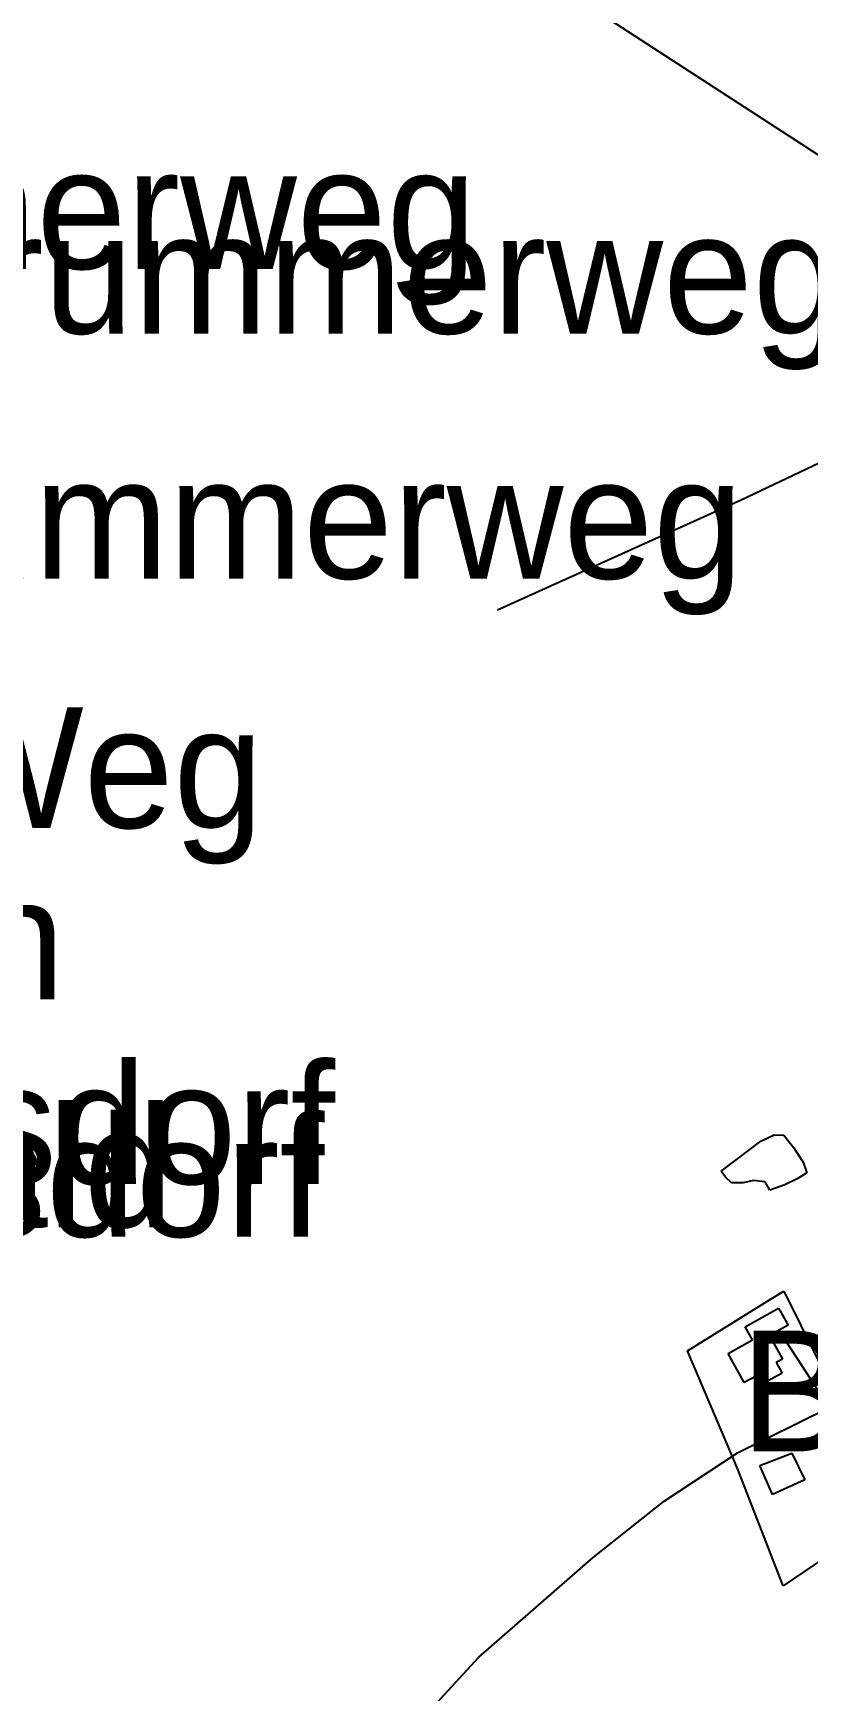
# Model space of a CAD drawing. Extents: x -3657 to 4700, y -7332 to 8131.
# Drawn here: x -2632 to -2353, y -3743 to -3147 of the extents above; entities that cross this region are included whole.
import ezdxf

# ---------------------------------------------------------------- set-up
doc = ezdxf.new("R2010")
doc.units = 0
for name, color, linetype in [('OSM_BUILDING_HOUSE', 9, 'CONTINUOUS'), ('OSM_BUILDING_YES', 9, 'CONTINUOUS'), ('OSM_HIGHWAY_SERVICE', 8, 'CONTINUOUS'), ('OSM_HIGHWAY_TRACK', 8, 'CONTINUOUS'), ('OSM_HIGHWAY_UNCLASSIFIED', 8, 'CONTINUOUS'), ('OSM_LABELS', 8, 'CONTINUOUS'), ('OSM_LANDUSE_RESIDENTIAL', 3, 'CONTINUOUS'), ('OSM_NATURAL_WATER', 4, 'CONTINUOUS')]:
    doc.layers.add(name, color=color, linetype=linetype)

msp = doc.modelspace()

# ---------------------------------------------------------------- linework, layer by layer
at = {"layer": 'OSM_BUILDING_HOUSE'}
for p, q in [((-2375.845189, -3612.306853), (-2363.823818, -3605.590679)), ((-2363.823818, -3605.590679), (-2360.433564, -3611.650803)), ((-2373.258888, -3616.943681), (-2375.845189, -3612.306853)), ((-2360.433564, -3611.650803), (-2367.092721, -3615.375833)), ((-2381.996187, -3621.825139), (-2373.258888, -3616.943681)), ((-2367.092721, -3615.375833), (-2362.360017, -3623.848886)), ((-2376.148568, -3632.299701), (-2381.996187, -3621.825139)), ((-2362.360017, -3623.848886), (-2364.665693, -3625.127628)), ((-2371.924023, -3629.942368), (-2376.148568, -3632.299701)), ((-2370.149259, -3633.111424), (-2371.924023, -3629.942368)), ((-2362.572382, -3628.874897), (-2370.149259, -3633.111424)), ((-2364.665693, -3625.127628), (-2362.572382, -3628.874897))]:
    msp.add_line(p, q, dxfattribs=at)
at = {"layer": 'OSM_BUILDING_YES'}
for p, q in [((-2370.528482, -3662.177777), (-2359.121452, -3657.707741)), ((-2359.121452, -3657.707741), (-2354.343241, -3667.270505)), ((-2366.061234, -3672.518906), (-2370.528482, -3662.177777)), ((-2354.343241, -3667.270505), (-2366.061234, -3672.518906))]:
    msp.add_line(p, q, dxfattribs=at)
at = {"layer": 'OSM_HIGHWAY_SERVICE'}
msp.add_line((-2345.696955, -3641.30649), (-2362.208328, -3615.809493), dxfattribs=at)
at = {"layer": 'OSM_HIGHWAY_TRACK'}
for p, q in [((-2474.860332, -3109.438917), (-2345.530097, -3193.391086)), ((-2320.751662, -3288.118044), (-2377.020781, -3314.849305)), ((-2377.020781, -3314.849305), (-2464.89435, -3354.579252))]:
    msp.add_line(p, q, dxfattribs=at)
at = {"layer": 'OSM_HIGHWAY_UNCLASSIFIED'}
for p, q in [((-2378.575595, -3657.540949), (-2345.696955, -3641.30649)), ((-2404.969521, -3674.976314), (-2378.575595, -3657.540949)), ((-2430.438142, -3695.180432), (-2404.969521, -3674.976314)), ((-2471.500416, -3730.996318), (-2430.438142, -3695.180432)), ((-2508.558094, -3771.126567), (-2471.500416, -3730.996318))]:
    msp.add_line(p, q, dxfattribs=at)
at = {"layer": 'OSM_LANDUSE_RESIDENTIAL'}
for p, q in [((-2366.470795, -3602.232593), (-2361.942871, -3599.452719)), ((-2361.942871, -3599.452719), (-2343.429201, -3636.903171)), ((-2396.573522, -3620.902221), (-2366.470795, -3602.232593)), ((-2378.560426, -3663.245249), (-2396.573522, -3620.902221)), ((-2362.132483, -3705.365887), (-2378.560426, -3663.245249)), ((-2319.045158, -3676.166099), (-2362.132483, -3705.365887))]:
    msp.add_line(p, q, dxfattribs=at)
at = {"layer": 'OSM_NATURAL_WATER'}
for p, q in [((-2384.408046, -3556.26461), (-2370.225103, -3545.467582)), ((-2370.225103, -3545.467582), (-2365.446893, -3543.154728)), ((-2365.446893, -3543.154728), (-2361.904949, -3543.310401)), ((-2361.904949, -3543.310401), (-2358.355421, -3547.93611)), ((-2358.355421, -3547.93611), (-2354.965167, -3553.028837)), ((-2354.965167, -3553.028837), (-2353.7289, -3556.887301)), ((-2382.8684, -3558.432911), (-2384.408046, -3556.26461)), ((-2380.714413, -3560.43442), (-2382.8684, -3558.432911)), ((-2353.7289, -3556.887301), (-2357.119154, -3559.044483)), ((-2376.550544, -3560.43442), (-2380.714413, -3560.43442)), ((-2372.849327, -3559.656055), (-2376.550544, -3560.43442)), ((-2368.685458, -3560.123074), (-2372.849327, -3559.656055)), ((-2366.986538, -3563.05862), (-2368.685458, -3560.123074)), ((-2361.593986, -3561.201665), (-2366.986538, -3563.05862)), ((-2357.119154, -3559.044483), (-2361.593986, -3561.201665))]:
    msp.add_line(p, q, dxfattribs=at)

# ---------------------------------------------------------------- texts
at = {"layer": 'OSM_LABELS'}
for s, p in [('Trummerweg', (-2814.351634, -3231.799266)), ('Trummerweg', (-2682.739161, -3255.054408)), ('Trummerweg', (-2718.527795, -3343.200748)), ('Schwarzer Weg', (-2958.778869, -3432.854787)), ('Haus Lieboch', (-2975.358938, -3494.453574)), ('Haus Eggersdorf', (-2958.894589, -3560.919229)), ('Haus Eibiswald', (-2978.230415, -3576.466504)), ('Haus Haselsdorf', (-2956.25368, -3579.88686)), ('Bierbaumerstraße', (-2377.55262, -3657.035836))]:
    msp.add_text(s, height=43.418293, dxfattribs=at).set_placement(p)

doc.saveas('drawing.dxf')
